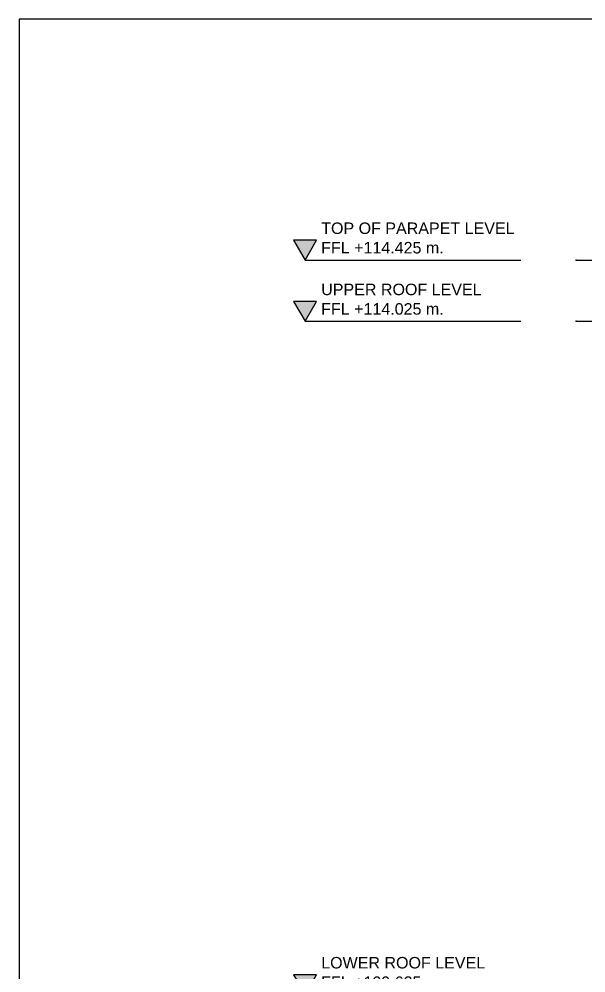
# Model space of a CAD drawing. Header units: millimetres. Extents: x -1379 to 1385823, y -4884429 to 548763.
# Drawn here: x 715051 to 718754, y -2335209 to -2328975 of the extents above; entities that cross this region are included whole.
import ezdxf

# ---------------------------------------------------------------- set-up
doc = ezdxf.new("R2010")
doc.units = ezdxf.units.MM
doc.linetypes.add('CENTER', pattern=[50.8, 31.75, -6.35, 6.35, -6.35])
doc.linetypes.add('TA_GL_000.70000', pattern=[1.925, 0.7, -0.175, 0.175, -0.175, 0.7])
for name, color, linetype in [('000 - 0_SYM_DWG_GRIDLINE_MAIN_COLOR_251', 7, 'Continuous'), ('000 - 0_SYM_DWG_LEVEL_MAIN_COLOR_2', 7, 'Continuous'), ('000 - 0_SYM_DWG_LEVEL_TEXT', 7, 'Continuous'), ('000 - GRID', 7, 'CENTER')]:
    doc.layers.add(name, color=color, linetype=linetype)
doc.styles.add('Arial_1', font='arial.ttf', dxfattribs={"height": 125})
doc.styles.add('TA', font='', dxfattribs={"height": 4.5})
doc.styles.get('TA').set_extended_font_data('Cordia New')

# ---------------------------------------------------------------- blocks, each defined once
blk = doc.blocks.new('*U2515')
at = {"layer": '000 - 0_SYM_DWG_GRIDLINE_MAIN_COLOR_251', "color": 7, "linetype": 'ByBlock', "ltscale": 5}
blk.add_line((5, 0), (-25.9, 0), dxfattribs=at)
at = {"layer": '000 - 0_SYM_DWG_GRIDLINE_MAIN_COLOR_251', "color": 7}
for p in [(-20.9, 0), (0, 0)]:
    blk.add_point(p, dxfattribs=at)
at = {"color": 7, "style": 'TA', "flags": 1}
blk.add_attdef('LOCATION', (6, -6), '', height=4.5, rotation=270, dxfattribs=at)
blk = doc.blocks.new('*U1921')
at = {"layer": '000 - 0_SYM_DWG_LEVEL_MAIN_COLOR_2'}
blk.add_hatch(color=7, dxfattribs=at).paths.add_polyline_path([(-67.81, 5.18), (-70.8, 0), (-73.79, 5.18)])
at = {"color": 7}
blk.add_point((0, 0), dxfattribs=at)
at = {"layer": '000 - 0_SYM_DWG_GRIDLINE_MAIN_COLOR_251', "color": 7}
blk.add_lwpolyline([(-70.8, 0), (-23.4, 0), (-18.9, 0), (-14.4, 0)], dxfattribs=at)
at = {"layer": '000 - 0_SYM_DWG_LEVEL_MAIN_COLOR_2', "color": 7, "lineweight": 25}
for p, q in [((-67.81, 5.18), (-73.79, 5.18)), ((-73.79, 5.18), (-70.8, 0)), ((-70.8, 0), (-67.81, 5.18))]:
    blk.add_line(p, q, dxfattribs=at)
at = {"layer": '000 - 0_SYM_DWG_LEVEL_TEXT', "color": 7, "style": 'Arial_1'}
for tag, p in [('LV_NAME_1', (-66.58, 11.92)), ('LV_NAME_2', (-66.59, 6.83)), ('LV_NAME_3', (-66.6, 1.74))]:
    blk.add_attdef(tag, p, '', height=3, dxfattribs=at)
blk = doc.blocks.new('*U2500')
at = {"layer": '000 - 0_SYM_DWG_LEVEL_MAIN_COLOR_2'}
blk.add_hatch(color=7, dxfattribs=at).paths.add_polyline_path([(-67.81, 5.18), (-70.8, 0), (-73.79, 5.18)])
at = {"color": 7}
blk.add_point((0, 0), dxfattribs=at)
at = {"layer": '000 - 0_SYM_DWG_GRIDLINE_MAIN_COLOR_251', "color": 7}
blk.add_lwpolyline([(-70.8, 0), (-23.4, 0), (-18.9, 0), (-14.4, 0)], dxfattribs=at)
at = {"layer": '000 - 0_SYM_DWG_LEVEL_MAIN_COLOR_2', "color": 7, "lineweight": 25}
for p, q in [((-67.81, 5.18), (-73.79, 5.18)), ((-73.79, 5.18), (-70.8, 0)), ((-70.8, 0), (-67.81, 5.18))]:
    blk.add_line(p, q, dxfattribs=at)
at = {"layer": '000 - 0_SYM_DWG_LEVEL_TEXT', "color": 7, "style": 'Arial_1'}
for tag, p in [('LV_NAME_1', (-66.58, 11.92)), ('LV_NAME_2', (-66.59, 6.83)), ('LV_NAME_3', (-66.6, 1.74))]:
    blk.add_attdef(tag, p, '', height=3, dxfattribs=at)
blk = doc.blocks.new('*U1817')
at = {"layer": '000 - 0_SYM_DWG_LEVEL_MAIN_COLOR_2'}
blk.add_hatch(color=7, dxfattribs=at).paths.add_polyline_path([(-67.81, 5.18), (-70.8, 0), (-73.79, 5.18)])
at = {"color": 7}
blk.add_point((0, 0), dxfattribs=at)
at = {"layer": '000 - 0_SYM_DWG_GRIDLINE_MAIN_COLOR_251', "color": 7}
blk.add_lwpolyline([(-70.8, 0), (-23.4, 0), (-18.9, 0), (-14.4, 0)], dxfattribs=at)
at = {"layer": '000 - 0_SYM_DWG_LEVEL_MAIN_COLOR_2', "color": 7, "lineweight": 25}
for p, q in [((-67.81, 5.18), (-73.79, 5.18)), ((-73.79, 5.18), (-70.8, 0)), ((-70.8, 0), (-67.81, 5.18))]:
    blk.add_line(p, q, dxfattribs=at)
at = {"layer": '000 - 0_SYM_DWG_LEVEL_TEXT', "color": 7, "style": 'Arial_1'}
for tag, p in [('LV_NAME_1', (-66.58, 11.92)), ('LV_NAME_2', (-66.59, 6.83)), ('LV_NAME_3', (-66.6, 1.74))]:
    blk.add_attdef(tag, p, '', height=3, dxfattribs=at)
blk = doc.blocks.new('C-1-IV01_REV00-1_20260626-134155_SECTION_A-2_DIMS')
at = {"color": 7, "xscale": 25, "yscale": 25, "zscale": 25}
for name, p, values in [('*U1817', (15320, 114425), {'LV_NAME_2': 'TOP OF PARAPET LEVEL', 'LV_NAME_3': 'FFL +114.425 m.'}), ('*U2500', (15320, 114025), {'LV_NAME_2': 'UPPER ROOF LEVEL', 'LV_NAME_3': 'FFL +114.025 m.'}), ('*U1921', (15320, 109625), {'LV_NAME_2': 'LOWER ROOF LEVEL', 'LV_NAME_3': 'FFL +109.625 m.'})]:
    blk.add_blockref(name, p, dxfattribs=at).add_auto_attribs(values)
at = {"layer": '000 - GRID', "color": 7, "linetype": 'TA_GL_000.70000', "xscale": 50, "yscale": 50, "zscale": 50, "rotation": 180}
for p in [(15570, 114425), (15570, 114025)]:
    blk.add_blockref('*U2515', p, dxfattribs=at)

msp = doc.modelspace()

# ---------------------------------------------------------------- linework, layer by layer
at = {"layer": 'Defpoints', "color": 7}
msp.add_lwpolyline([(715050.7, -2338975.4), (734425.7, -2338975.4), (734425.7, -2328975.4), (715050.7, -2328975.4)], close=True, dxfattribs=at)

# ---------------------------------------------------------------- block references
at = {"color": 7}
msp.add_blockref('C-1-IV01_REV00-1_20260626-134155_SECTION_A-2_DIMS', (703369.3, -2444975.4), dxfattribs=at)

doc.saveas('drawing.dxf')
